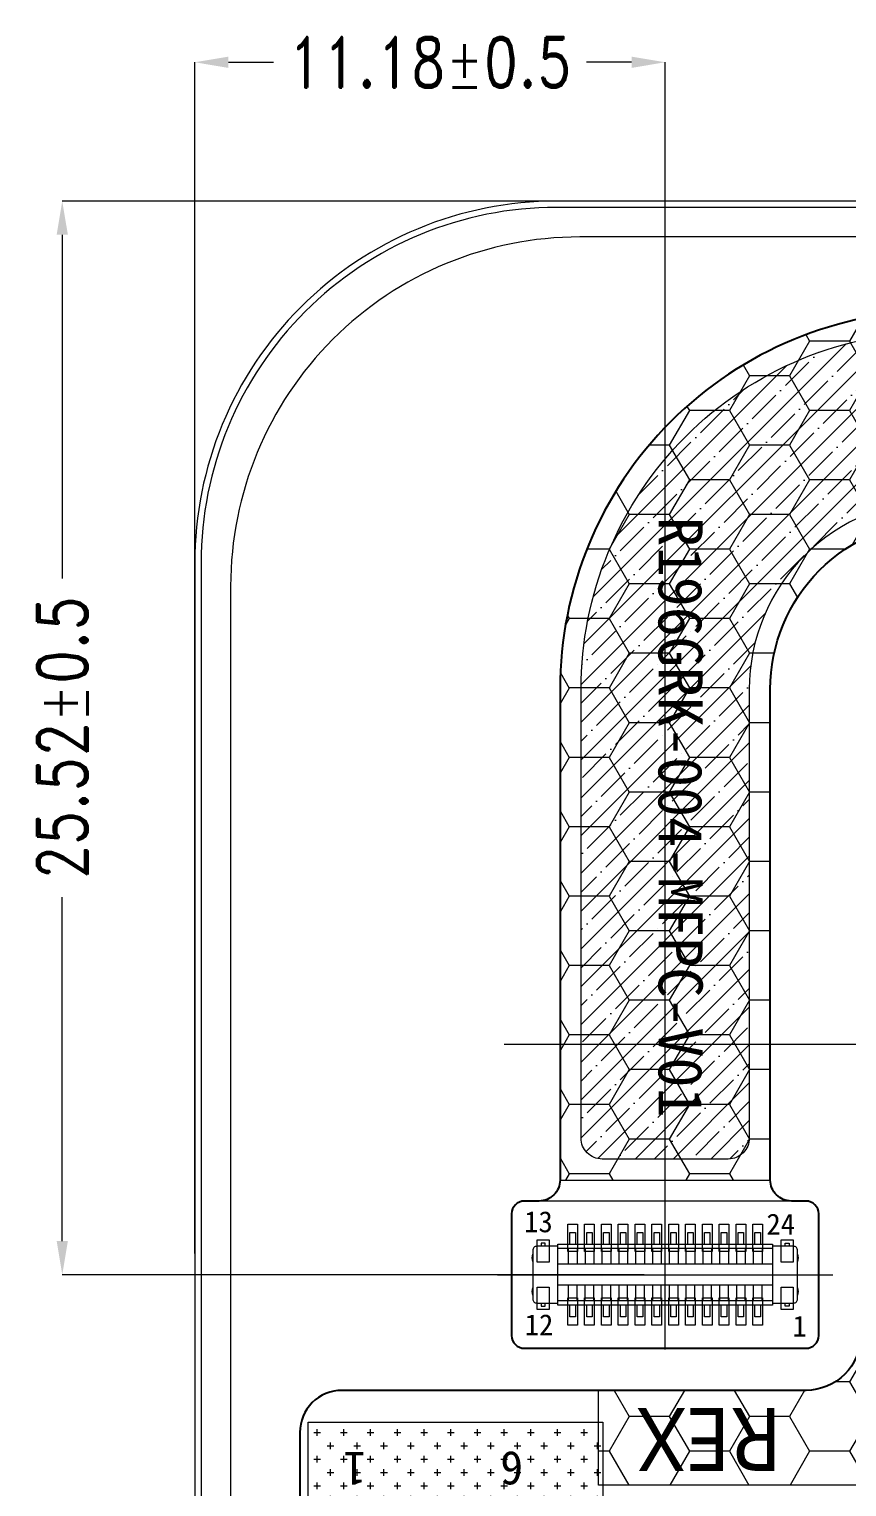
# Model space of a CAD drawing. Header units: millimetres. Extents: x 1845 to 2650, y -178 to 579.
# Drawn here: x 2016.96 to 2036.4, y 294.01 to 328.67 of the extents above; entities that cross this region are included whole.
import ezdxf
from ezdxf.lldxf.tags import DXFTag

# ---------------------------------------------------------------- set-up
doc = ezdxf.new("R2010")
doc.units = ezdxf.units.MM
doc.layers.get('0').update_dxf_attribs({"lineweight": 5})
doc.layers.get('Defpoints').update_dxf_attribs({"lineweight": 5})
for name, color, linetype, lineweight in [('DIM', 3, 'Continuous', 5), ('ITO', 2, 'Continuous', 5), ('Main-FPC', 2, 'Continuous', 5), ('MFPC', 50, 'Continuous', 5), ('TAPE', 90, 'Continuous', 5), ('TAPE-Foam', 32, 'Continuous', 5)]:
    doc.layers.add(name, color=color, linetype=linetype, lineweight=lineweight)
doc.layers.add('EMI', color=5, linetype='Continuous')
doc.layers.add('FPC', color=44, linetype='Continuous')
doc.styles.add('RD', font='ROMAND.shx', dxfattribs={"width": 0.8})
doc.styles.add('ZI2.5', font='', dxfattribs={"height": 2.5})
doc.styles.add('宋体', font='')
doc.styles.add('汉字', font='')
doc.styles.get('ZI2.5').set_extended_font_data('SimSun')
doc.styles.get('宋体').set_extended_font_data('SimSun')
doc.styles.get('汉字').set_extended_font_data('SimSun')
tags = doc.linetypes.add('CENTER', pattern=[0.6, 0.375, -0.075, 0.075, -0.075]).pattern_tags.tags
tags[10:11] = [DXFTag(74, 4), DXFTag(75, 0), DXFTag(340, '0'), DXFTag(46, 1.0), DXFTag(50, 0.0), DXFTag(44, 0.0), DXFTag(45, 0.0)]
tags[8:9] = [DXFTag(74, 4), DXFTag(75, 0), DXFTag(340, '0'), DXFTag(46, 1.0), DXFTag(50, 0.0), DXFTag(44, 0.0), DXFTag(45, 0.0)]
tags[6:7] = [DXFTag(74, 4), DXFTag(75, 0), DXFTag(340, '0'), DXFTag(46, 1.0), DXFTag(50, 0.0), DXFTag(44, 0.0), DXFTag(45, 0.0)]
tags[4:5] = [DXFTag(74, 4), DXFTag(75, 0), DXFTag(340, '0'), DXFTag(46, 1.0), DXFTag(50, 0.0), DXFTag(44, 0.0), DXFTag(45, 0.0)]
doc.dimstyles.new('DIM', dxfattribs={"dimtxt": 0.8, "dimasz": 0.8, "dimexe": 0, "dimexo": 0.5, "dimgap": 0.11, "dimtad": 0, "dimzin": 1, "dimdsep": 46, "dimtxsty": 'RD', "dimcen": 0, "dimclrd": 256, "dimclre": 256, "dimclrt": 256, "dimadec": 0, "dimazin": 0, "dimtm": 1e-09, "dimtfac": 1, "dimtofl": 0, "dimtmove": 0, "dimatfit": 3, "dimfxl": 1, "dimlwe": -1, "dimarcsym": 0})

# ---------------------------------------------------------------- blocks, each defined once
blk = doc.blocks.new('R196GRM-001-PNL-V01-C')
at = {"layer": 'ITO', "lineweight": 5}
blk.add_lwpolyline([(1284.979, -117.658), (1269.109, -117.658, 0.414214), (1260.509, -126.258), (1260.509, -150.268, 0.414214), (1269.109, -158.868), (1284.979, -158.868, 0.414214), (1293.579, -150.268), (1293.579, -126.258, 0.414214)], format="xyb", close=True, dxfattribs=at)
at = {"layer": 'ITO', "color": 1, "linetype": 'CENTER', "lineweight": 5}
blk.add_lwpolyline([(1284.427, -118.51), (1269.662, -118.51, 0.414214), (1261.362, -126.81), (1261.362, -149.713, 0.414214), (1268.562, -156.913), (1285.527, -156.913, 0.414214), (1292.727, -149.713), (1292.727, -126.81, 0.414214)], format="xyb", close=True, dxfattribs=at)
blk.add_lwpolyline([(1286.22, -137.712), (1267.868, -137.712)], dxfattribs=at)
blk = doc.blocks.new('*D55')
at = {"layer": 'Defpoints', "color": 0, "lineweight": 5, "transparency": 16777216}
for p in [(2031.339, 324.578), (2017.749, 299.055), (2032.085, 299.055)]:
    blk.add_point(p, dxfattribs=at)
at = {"layer": 'DIM', "lineweight": 5, "transparency": 16777216}
for p, q in [((2030.839, 324.578), (2017.749, 324.578)), ((2017.749, 323.778), (2017.749, 315.607)), ((2017.749, 299.855), (2017.749, 308.027)), ((2031.585, 299.055), (2017.749, 299.055))]:
    blk.add_line(p, q, dxfattribs=at)
for points in [[(2017.616, 323.778), (2017.883, 323.778), (2017.749, 324.578)], [(2017.616, 299.855), (2017.883, 299.855), (2017.749, 299.055)]]:
    blk.add_solid(points, dxfattribs=at)
at = {"layer": 'DIM', "lineweight": 5, "transparency": 16777216, "insert": (2017.749, 311.817), "char_height": 1.2, "attachment_point": 5, "rotation": 90, "style": 'RD'}
blk.add_mtext('25.52%%P0.5', dxfattribs=at)
blk = doc.blocks.new('*D56')
at = {"layer": 'Defpoints', "color": 0, "lineweight": 5, "transparency": 16777216}
for p in [(2020.9, 327.88), (2020.9, 299.055), (2032.085, 299.055)]:
    blk.add_point(p, dxfattribs=at)
at = {"layer": 'DIM', "lineweight": 5, "transparency": 16777216}
for p, q in [((2020.9, 299.555), (2020.9, 327.88)), ((2021.7, 327.88), (2022.771, 327.88)), ((2031.285, 327.88), (2030.214, 327.88)), ((2032.085, 299.555), (2032.085, 327.88))]:
    blk.add_line(p, q, dxfattribs=at)
for points in [[(2021.7, 328.013), (2021.7, 327.746), (2020.9, 327.88)], [(2031.285, 328.013), (2031.285, 327.746), (2032.085, 327.88)]]:
    blk.add_solid(points, dxfattribs=at)
at = {"layer": 'DIM', "lineweight": 5, "transparency": 16777216, "insert": (2026.492, 327.88), "char_height": 1.2, "attachment_point": 5, "style": 'RD'}
blk.add_mtext('11.18%%P0.5', dxfattribs=at)

msp = doc.modelspace()

# ---------------------------------------------------------------- hatches: boundary and pattern name
at = {"lineweight": 5}
h = msp.add_hatch(dxfattribs=at)
h.set_pattern_fill('ANSI35', color=252, scale=0.1, angle=180)
h.set_pattern_definition([(225, (3879.82396, 158.4343), (0.4490128, -0.4490128), []), (225, (3879.37495, 158.4343), (0.4490128, -0.4490128), [0.79375, -0.15875, 0, -0.15875])])
edge = h.paths.add_edge_path()
edge.add_arc((2045.4348, 309.2597), 0.5, 180, 270, ccw=False)
edge.add_line((2044.9348, 309.2597), (2044.9348, 312.9745))
edge.add_arc((2040.4348, 312.9745), 4.5, 0, 90)
edge.add_line((2040.4348, 317.4745), (2038.5848, 317.4745))
edge.add_arc((2038.5848, 312.9745), 4.5, 90, 180)
edge.add_line((2034.0848, 312.9745), (2034.0848, 302.3054))
edge.add_arc((2033.5848, 302.3054), 0.5, 270, 360, ccw=False)
edge.add_line((2033.5848, 301.8054), (2030.5848, 301.8054))
edge.add_arc((2030.5848, 302.3054), 0.5, 180, 270, ccw=False)
edge.add_line((2030.0848, 302.3054), (2030.0848, 312.9745))
edge.add_arc((2038.5848, 312.9745), 8.5, 90, 180, ccw=False)
edge.add_line((2038.5848, 321.4745), (2040.4348, 321.4745))
edge.add_arc((2040.4348, 312.9745), 8.5, 0, 90, ccw=False)
edge.add_line((2048.9348, 312.9745), (2048.9348, 309.2597))
edge.add_arc((2048.4348, 309.2597), 0.5, -90, 0, ccw=False)
edge.add_line((2048.4348, 308.7597), (2045.4348, 308.7597))
h.paths.add_polyline_path([(2042.4887, 319.9322), (2036.2384, 319.9322), (2036.2384, 318.3434), (2042.4887, 318.3434)], flags=24)
at = {"layer": 'EMI', "lineweight": 5}
h = msp.add_hatch(dxfattribs=at)
h.set_pattern_fill('HONEY', color=256, scale=0.3, angle=180)
h.set_pattern_definition([(180, (3988.141, 548.9206), (-1.42875, -0.8248892), [0.9525, -1.905]), (300, (3988.141, 548.9206), (1.42875, -0.8248892), [0.9525, -1.905]), (240, (3988.141, 548.9206), (-3e-09, -1.6497784), [-1.905, 0.9525])])
edge = h.paths.add_edge_path()
edge.add_line((2036.7377, 304.8506), (2046.9187, 304.8506))
edge.add_arc((2046.9187, 304.3506), 0.5, 0, 90, ccw=False)
edge.add_line((2047.4187, 304.3506), (2047.4187, 295.8417))
edge.add_arc((2046.9187, 295.8417), 0.5, -90, 0, ccw=False)
edge.add_line((2046.9187, 295.3417), (2037.2348, 295.3417))
edge.add_arc((2037.2348, 295.8417), 0.5, 180, 270, ccw=False)
edge.add_line((2036.7348, 295.8417), (2036.7348, 297.6054))
edge.add_arc((2035.4348, 297.6054), 1.3, 270, 360, ccw=False)
edge.add_line((2035.4348, 296.3054), (2030.4998, 296.3054))
edge.add_line((2030.4998, 296.3054), (2030.4998, 294.0539))
edge.add_line((2030.4998, 294.0539), (2049.4348, 294.0539))
edge.add_line((2049.4348, 294.0539), (2049.4348, 312.9745))
edge.add_arc((2040.4348, 312.9745), 9, 0, 90)
edge.add_line((2040.4348, 321.9745), (2038.5848, 321.9745))
edge.add_arc((2038.5848, 312.9745), 9, 90, 180)
edge.add_line((2029.5848, 312.9745), (2029.5848, 301.3054))
edge.add_line((2029.5848, 301.3054), (2034.5848, 301.3054))
edge.add_line((2034.5848, 301.3054), (2034.5848, 312.9745))
edge.add_arc((2038.5848, 312.9745), 4, 90, 180, ccw=False)
edge.add_line((2038.5848, 316.9745), (2040.4348, 316.9745))
edge.add_arc((2040.4348, 312.9745), 4, 0, 90, ccw=False)
edge.add_line((2044.4348, 312.9745), (2044.4348, 306.7745))
edge.add_arc((2043.4348, 306.7745), 1, 270, 360, ccw=False)
edge.add_line((2043.4348, 305.7745), (2037.7348, 305.7745))
edge.add_arc((2037.7348, 304.7745), 1, 90, 175.63603)
at = {"layer": 'TAPE', "lineweight": 5}
h = msp.add_hatch(dxfattribs=at)
h.set_pattern_fill('CROSS', color=32, scale=0.05)
h.set_pattern_definition([(0, (2958.1345, -263.18052), (0.3175, 0.3175), [0.15875, -0.47625]), (90, (2958.21386, -263.2599), (-0.3175, 0.3175), [0.15875, -0.47625])])
h.paths.add_polyline_path([(2023.5998, 295.5471), (2023.5998, 289.5471), (2030.5998, 289.5471), (2030.5998, 295.5471)])

# ---------------------------------------------------------------- linework, layer by layer
at = {"color": 252, "lineweight": 5}
msp.add_lwpolyline([(2045.4348, 308.7597, -0.4142136), (2044.9348, 309.2597), (2044.9348, 312.9745, 0.4142136), (2040.4348, 317.4745), (2038.5848, 317.4745, 0.4142136), (2034.0848, 312.9745), (2034.0848, 302.3054, -0.4142136), (2033.5848, 301.8054), (2030.5848, 301.8054, -0.4142136), (2030.0848, 302.3054), (2030.0848, 312.9745, -0.4142136), (2038.5848, 321.4745), (2040.4348, 321.4745, -0.4142136), (2048.9348, 312.9745), (2048.9348, 309.2597, -0.4142136), (2048.4348, 308.7597), (2045.4348, 308.7597)], format="xyb", dxfattribs=at)
at = {"color": 7, "linetype": 'Continuous', "lineweight": 5}
for points in [[(2029.2348, 299.7304), (2029.2348, 299.8054), (2029.1348, 299.8054), (2029.1348, 299.7304)], [(2029.8198, 299.7804), (2029.8198, 300.0554), (2029.9498, 300.0554), (2029.9498, 299.7804)], [(2030.2198, 299.7804), (2030.2198, 300.0554), (2030.3498, 300.0554), (2030.3498, 299.7804)], [(2030.6198, 299.7804), (2030.6198, 300.0554), (2030.7498, 300.0554), (2030.7498, 299.7804)], [(2031.0198, 299.7804), (2031.0198, 300.0554), (2031.1498, 300.0554), (2031.1498, 299.7804)], [(2031.4198, 299.7804), (2031.4198, 300.0554), (2031.5498, 300.0554), (2031.5498, 299.7804)], [(2031.8198, 299.7804), (2031.8198, 300.0554), (2031.9498, 300.0554), (2031.9498, 299.7804)], [(2032.2198, 299.7804), (2032.2198, 300.0554), (2032.3498, 300.0554), (2032.3498, 299.7804)], [(2032.6198, 299.7804), (2032.6198, 300.0554), (2032.7498, 300.0554), (2032.7498, 299.7804)], [(2033.0198, 299.7804), (2033.0198, 300.0554), (2033.1498, 300.0554), (2033.1498, 299.7804)], [(2033.4198, 299.7804), (2033.4198, 300.0554), (2033.5498, 300.0554), (2033.5498, 299.7804)], [(2033.8198, 299.7804), (2033.8198, 300.0554), (2033.9498, 300.0554), (2033.9498, 299.7804)], [(2034.2198, 299.7804), (2034.2198, 300.0554), (2034.3498, 300.0554), (2034.3498, 299.7804)], [(2034.9348, 299.7304), (2034.9348, 299.8054), (2035.0348, 299.8054), (2035.0348, 299.7304)], [(2034.6348, 299.6754), (2029.5348, 299.6754)], [(2029.7798, 299.6754), (2029.7798, 299.3054)], [(2029.9898, 299.6754), (2029.9898, 299.3054)], [(2030.1798, 299.6754), (2030.1798, 299.3054)], [(2030.3898, 299.6754), (2030.3898, 299.3054)], [(2030.5798, 299.6754), (2030.5798, 299.3054)], [(2030.7898, 299.6754), (2030.7898, 299.3054)], [(2030.9798, 299.6754), (2030.9798, 299.3054)], [(2031.1898, 299.6754), (2031.1898, 299.3054)], [(2031.3798, 299.6754), (2031.3798, 299.3054)], [(2031.5898, 299.6754), (2031.5898, 299.3054)], [(2031.7798, 299.6754), (2031.7798, 299.3054)], [(2031.9898, 299.6754), (2031.9898, 299.3054)], [(2032.1798, 299.6754), (2032.1798, 299.3054)], [(2032.3898, 299.6754), (2032.3898, 299.3054)], [(2032.5798, 299.6754), (2032.5798, 299.3054)], [(2032.7898, 299.6754), (2032.7898, 299.3054)], [(2032.9798, 299.6754), (2032.9798, 299.3054)], [(2033.1898, 299.6754), (2033.1898, 299.3054)], [(2033.3798, 299.6754), (2033.3798, 299.3054)], [(2033.5898, 299.6754), (2033.5898, 299.3054)], [(2033.7798, 299.6754), (2033.7798, 299.3054)], [(2033.9898, 299.6754), (2033.9898, 299.3054)], [(2034.1798, 299.6754), (2034.1798, 299.3054)], [(2034.3898, 299.6754), (2034.3898, 299.3054)], [(2034.6348, 299.3054), (2029.5348, 299.3054)], [(2034.6348, 298.8054), (2029.5348, 298.8054)], [(2029.7798, 298.8054), (2029.7798, 298.4354)], [(2029.9898, 298.4354), (2029.9898, 298.8054)], [(2030.1798, 298.4354), (2030.1798, 298.8054)], [(2030.3898, 298.4354), (2030.3898, 298.8054)], [(2030.5798, 298.8054), (2030.5798, 298.4354)], [(2030.7898, 298.4354), (2030.7898, 298.8054)], [(2030.9798, 298.8054), (2030.9798, 298.4354)], [(2031.1898, 298.4354), (2031.1898, 298.8054)], [(2031.3798, 298.8054), (2031.3798, 298.4354)], [(2031.5898, 298.4354), (2031.5898, 298.8054)], [(2031.7798, 298.8054), (2031.7798, 298.4354)], [(2031.9898, 298.4354), (2031.9898, 298.8054)], [(2032.1798, 298.8054), (2032.1798, 298.4354)], [(2032.3898, 298.4354), (2032.3898, 298.8054)], [(2032.5798, 298.8054), (2032.5798, 298.4354)], [(2032.7898, 298.4354), (2032.7898, 298.8054)], [(2032.9798, 298.8054), (2032.9798, 298.4354)], [(2033.1898, 298.4354), (2033.1898, 298.8054)], [(2033.3798, 298.8054), (2033.3798, 298.4354)], [(2033.5898, 298.4354), (2033.5898, 298.8054)], [(2033.7798, 298.8054), (2033.7798, 298.4354)], [(2033.9898, 298.4354), (2033.9898, 298.8054)], [(2034.1798, 298.8054), (2034.1798, 298.4354)], [(2034.3898, 298.4354), (2034.3898, 298.8054)], [(2034.6348, 298.4354), (2029.5348, 298.4354)], [(2029.1348, 298.3804), (2029.1348, 298.3054), (2029.2348, 298.3054), (2029.2348, 298.3804)], [(2029.9498, 298.3304), (2029.9498, 298.0554), (2029.8198, 298.0554), (2029.8198, 298.3304)], [(2030.3498, 298.3304), (2030.3498, 298.0554), (2030.2198, 298.0554), (2030.2198, 298.3304)], [(2030.7498, 298.3304), (2030.7498, 298.0554), (2030.6198, 298.0554), (2030.6198, 298.3304)], [(2031.1498, 298.3304), (2031.1498, 298.0554), (2031.0198, 298.0554), (2031.0198, 298.3304)], [(2031.5498, 298.3304), (2031.5498, 298.0554), (2031.4198, 298.0554), (2031.4198, 298.3304)], [(2031.9498, 298.3304), (2031.9498, 298.0554), (2031.8198, 298.0554), (2031.8198, 298.3304)], [(2032.3498, 298.3304), (2032.3498, 298.0554), (2032.2198, 298.0554), (2032.2198, 298.3304)], [(2032.7498, 298.3304), (2032.7498, 298.0554), (2032.6198, 298.0554), (2032.6198, 298.3304)], [(2033.1498, 298.3304), (2033.1498, 298.0554), (2033.0198, 298.0554), (2033.0198, 298.3304)], [(2033.5498, 298.3304), (2033.5498, 298.0554), (2033.4198, 298.0554), (2033.4198, 298.3304)], [(2033.9498, 298.3304), (2033.9498, 298.0554), (2033.8198, 298.0554), (2033.8198, 298.3304)], [(2034.3498, 298.3304), (2034.3498, 298.0554), (2034.2198, 298.0554), (2034.2198, 298.3304)], [(2035.0348, 298.3804), (2035.0348, 298.3054), (2034.9348, 298.3054), (2034.9348, 298.3804)]]:
    msp.add_lwpolyline(points, dxfattribs=at)
msp.add_lwpolyline([(2034.6348, 298.3304), (2029.5348, 298.3304), (2029.5348, 299.7804), (2034.6348, 299.7804)], close=True, dxfattribs=at)
for points in [[(2028.9348, 299.5534, 0.2041241), (2028.9348, 299.3574)], [(2029.5348, 299.7304), (2029.0348, 299.7304, 0.4142136), (2028.9348, 299.6304), (2028.9348, 298.4804, 0.4142136), (2029.0348, 298.3804), (2029.5348, 298.3804)], [(2034.6348, 298.3804), (2035.1348, 298.3804, 0.4142136), (2035.2348, 298.4804), (2035.2348, 299.6304, 0.4142136), (2035.1348, 299.7304), (2034.6348, 299.7304)], [(2035.2348, 299.3574, 0.2041241), (2035.2348, 299.5534)], [(2028.9348, 298.7534, 0.2041241), (2028.9348, 298.5574)], [(2035.2348, 298.5574, 0.2041241), (2035.2348, 298.7534)]]:
    msp.add_lwpolyline(points, format="xyb", dxfattribs=at)
at = {"layer": 'DIM', "color": 1, "linetype": 'CENTER', "lineweight": 5}
for points in [[(2032.0848, 297.2799), (2032.0848, 300.8309)], [(2028.0949, 299.0554), (2036.0747, 299.0554)]]:
    msp.add_lwpolyline(points, dxfattribs=at)
at = {"layer": 'EMI', "lineweight": 5}
for points in [[(2029.5848, 301.3054), (2034.5848, 301.3054)], [(2030.4998, 297.3054), (2030.4998, 297.318)], [(2049.4348, 294.0539), (2030.4998, 294.0539), (2030.4998, 296.3054)]]:
    msp.add_lwpolyline(points, dxfattribs=at)
at = {"layer": 'FPC', "color": 4, "lineweight": 5}
msp.add_lwpolyline([(2035.4348, 300.8054), (2028.7348, 300.8054, 0.4142136), (2028.4348, 300.5054), (2028.4348, 297.6054, 0.4142136), (2028.7348, 297.3054), (2035.4348, 297.3054, 0.4142136), (2035.7348, 297.6054), (2035.7348, 300.5054, 0.4142136)], format="xyb", close=True, dxfattribs=at)
at = {"layer": 'FPC', "color": 1, "lineweight": 5}
for points in [[(2029.7698, 300.2554), (2029.9998, 300.2554), (2029.9998, 299.6054), (2029.7698, 299.6054)], [(2030.1698, 300.2554), (2030.3998, 300.2554), (2030.3998, 299.6054), (2030.1698, 299.6054)], [(2030.5698, 300.2554), (2030.7998, 300.2554), (2030.7998, 299.6054), (2030.5698, 299.6054)], [(2030.9698, 300.2554), (2031.1998, 300.2554), (2031.1998, 299.6054), (2030.9698, 299.6054)], [(2031.3698, 300.2554), (2031.5998, 300.2554), (2031.5998, 299.6054), (2031.3698, 299.6054)], [(2031.7698, 300.2554), (2031.9998, 300.2554), (2031.9998, 299.6054), (2031.7698, 299.6054)], [(2032.1698, 300.2554), (2032.3998, 300.2554), (2032.3998, 299.6054), (2032.1698, 299.6054)], [(2032.5698, 300.2554), (2032.7998, 300.2554), (2032.7998, 299.6054), (2032.5698, 299.6054)], [(2032.9698, 300.2554), (2033.1998, 300.2554), (2033.1998, 299.6054), (2032.9698, 299.6054)], [(2033.3698, 300.2554), (2033.5998, 300.2554), (2033.5998, 299.6054), (2033.3698, 299.6054)], [(2033.7698, 300.2554), (2033.9998, 300.2554), (2033.9998, 299.6054), (2033.7698, 299.6054)], [(2034.1698, 300.2554), (2034.3998, 300.2554), (2034.3998, 299.6054), (2034.1698, 299.6054)], [(2029.0448, 299.8854), (2029.3248, 299.8854), (2029.3248, 299.3554), (2029.0448, 299.3554)], [(2034.8448, 299.8854), (2035.1248, 299.8854), (2035.1248, 299.3554), (2034.8448, 299.3554)], [(2029.0448, 298.7554), (2029.3248, 298.7554), (2029.3248, 298.2254), (2029.0448, 298.2254)], [(2034.8448, 298.7554), (2035.1248, 298.7554), (2035.1248, 298.2254), (2034.8448, 298.2254)], [(2029.7698, 298.5054), (2029.9998, 298.5054), (2029.9998, 297.8554), (2029.7698, 297.8554)], [(2030.1698, 298.5054), (2030.3998, 298.5054), (2030.3998, 297.8554), (2030.1698, 297.8554)], [(2030.5698, 298.5054), (2030.7998, 298.5054), (2030.7998, 297.8554), (2030.5698, 297.8554)], [(2030.9698, 298.5054), (2031.1998, 298.5054), (2031.1998, 297.8554), (2030.9698, 297.8554)], [(2031.3698, 298.5054), (2031.5998, 298.5054), (2031.5998, 297.8554), (2031.3698, 297.8554)], [(2031.7698, 298.5054), (2031.9998, 298.5054), (2031.9998, 297.8554), (2031.7698, 297.8554)], [(2032.1698, 298.5054), (2032.3998, 298.5054), (2032.3998, 297.8554), (2032.1698, 297.8554)], [(2032.5698, 298.5054), (2032.7998, 298.5054), (2032.7998, 297.8554), (2032.5698, 297.8554)], [(2032.9698, 298.5054), (2033.1998, 298.5054), (2033.1998, 297.8554), (2032.9698, 297.8554)], [(2033.3698, 298.5054), (2033.5998, 298.5054), (2033.5998, 297.8554), (2033.3698, 297.8554)], [(2033.7698, 298.5054), (2033.9998, 298.5054), (2033.9998, 297.8554), (2033.7698, 297.8554)], [(2034.1698, 298.5054), (2034.3998, 298.5054), (2034.3998, 297.8554), (2034.1698, 297.8554)]]:
    msp.add_lwpolyline(points, close=True, dxfattribs=at)
at = {"layer": 'ITO', "color": 1, "linetype": 'CENTER', "lineweight": 5}
msp.add_lwpolyline([(2042.0229, 304.5245), (2032.8469, 304.5245)], dxfattribs=at)
at = {"layer": 'MFPC', "linetype": 'Continuous', "lineweight": 25}
for points in [[(2038.5848, 321.9745, 0.4142136), (2029.5848, 312.9745), (2029.5848, 301.3054, -0.4142136), (2029.0848, 300.8054), (2028.7348, 300.8054, 0.4142136), (2028.4348, 300.5054), (2028.4348, 297.6054, 0.4142136), (2028.7348, 297.3054), (2035.4348, 297.3054, 0.4142136), (2035.7348, 297.6054), (2035.7348, 300.5054, 0.4142136), (2035.4348, 300.8054), (2035.0848, 300.8054, -0.4142136), (2034.5848, 301.3054), (2034.5848, 312.9745, -0.4142136), (2038.5848, 316.9745)], [(2036.7348, 297.6054, -0.4142136), (2035.4348, 296.3054), (2024.3998, 296.3054, 0.4142136), (2023.3998, 295.3054), (2023.3998, 290.3685, 0.4142136)]]:
    msp.add_lwpolyline(points, format="xyb", dxfattribs=at)
at = {"layer": 'TAPE', "color": 32, "lineweight": 5}
msp.add_lwpolyline([(2030.5998, 295.5471), (2030.5998, 289.5471), (2023.5998, 289.5471), (2023.5998, 295.5471)], close=True, dxfattribs=at)
at = {"layer": 'TAPE-Foam', "color": 32, "lineweight": 5}
msp.add_lwpolyline([(2045.3699, 324.4285), (2029.4999, 324.4285, 0.4142136), (2021.0499, 315.9785), (2021.0499, 291.9685, 0.4142136), (2029.4999, 283.5185), (2045.3699, 283.5185, 0.4142136), (2053.8199, 291.9685), (2053.8199, 315.9785, 0.4142136)], format="xyb", close=True, dxfattribs=at)

# ---------------------------------------------------------------- block references
at = {"layer": 'ITO', "lineweight": 5}
msp.add_blockref('R196GRM-001-PNL-V01-C', (760.3906, 442.236), dxfattribs=at)

# ---------------------------------------------------------------- texts
at = {"color": 1, "lineweight": 5, "style": 'ZI2.5'}
for s, p in [('1', (2024.9751, 294.8398)), ('6', (2028.7076, 294.8459))]:
    msp.add_text(s, height=0.8, rotation=180, dxfattribs=at).set_placement(p)
at = {"char_height": 0.5, "width": 0.587693, "attachment_point": 1, "style": '宋体'}
for s, insert in [('13', (2028.7318, 300.564)), ('24', (2034.4931, 300.5073)), ('12', (2028.7454, 298.1142)), ('1', (2035.1126, 298.0829))]:
    msp.add_mtext(s, dxfattribs=dict(at, insert=insert))
at = {"layer": 'Main-FPC', "color": 255, "lineweight": 5, "style": '汉字'}
msp.add_text('R196GRK-004-MFPC-V01', height=1.05, rotation=270, dxfattribs=at).set_placement((2031.9266, 317.0771))
at = {"layer": 'Main-FPC', "color": 0, "lineweight": 5, "insert": (2034.8676, 294.3885), "char_height": 1.5, "width": 8.409341, "attachment_point": 1, "rotation": 180, "style": '汉字'}
msp.add_mtext('{\\fMicrosoft YaHei|b0|i0|c134|p34;\\C255;REX  }', dxfattribs=at)

# ---------------------------------------------------------------- dimensions: what is measured, and where the dimension line sits
at = {"layer": 'DIM', "lineweight": 5}
dim = msp.add_linear_dim(base=(2020.8999, 327.8797), p1=(2032.0848, 299.0554), p2=(2020.8999, 299.0554), text='<>%%P0.5', dimstyle='DIM', override={"dimtxt": 1.2, "dimfxl": 0.8, "dimlwd": 5, "dimlwe": 5, "dimarcsym": 1}, dxfattribs=at)
dim.commit()
dim.dimension.update_dxf_attribs({"geometry": '*D56', "text_midpoint": (2026.4923, 327.8797)})
dim = msp.add_linear_dim(base=(2017.7493, 299.0554), p1=(2031.3394, 324.5785), p2=(2032.0848, 299.0554), angle=90, text='<>%%P0.5', dimstyle='DIM', override={"dimtxt": 1.2, "dimfxl": 0.8, "dimlwd": 5, "dimlwe": 5, "dimarcsym": 1}, dxfattribs=at)
dim.commit()
dim.dimension.update_dxf_attribs({"geometry": '*D55', "text_midpoint": (2017.7493, 311.8169)})

doc.saveas('drawing.dxf')
